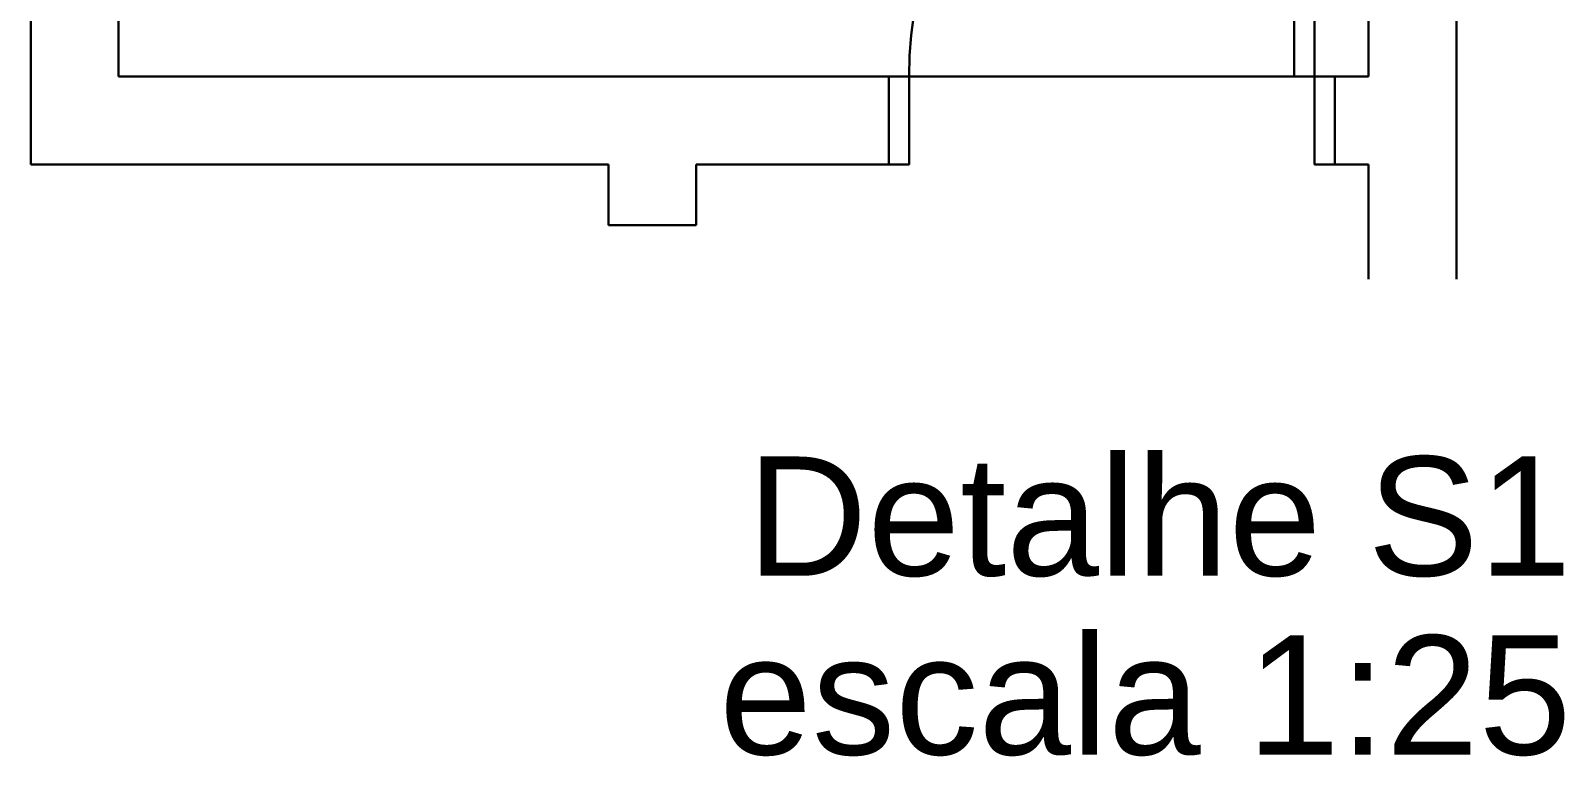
# Model space of a CAD drawing. Header units: inches. Extents: x -27 to 114, y -35 to 60.
# Drawn here: x 8.682 to 10.952, y -32.449 to -31.375 of the extents above; entities that cross this region are included whole.
import ezdxf

# ---------------------------------------------------------------- set-up
doc = ezdxf.new("R2010")
doc.units = ezdxf.units.IN
doc.header["$LTSCALE"] = 10
doc.header["$MEASUREMENT"] = 0
for name, color, linetype, lineweight in [('DI-Títulos', 7, 'Continuous', 30), ('xjanela-porta', 253, 'Continuous', 30), ('xparede', 7, 'Continuous', 30), ('xpiso', 4, 'Continuous', 30)]:
    doc.layers.add(name, color=color, linetype=linetype, lineweight=lineweight)
doc.styles.add('Arial', font='arial.ttf')

msp = doc.modelspace()

# ---------------------------------------------------------------- linework, layer by layer
at = {"layer": 'xjanela-porta'}
msp.add_lwpolyline([(10.5819, -31.4433), (10.5519, -31.4433), (10.5519, -30.8433), (10.5819, -30.8433), (10.5819, -31.4433), (10.5819, -31.4433)], close=True, dxfattribs=at)
for points in [[(9.9519, -31.4433), (9.9819, -31.4433), (9.9819, -31.5733), (9.9519, -31.5733)], [(10.6119, -31.5733), (10.5819, -31.5733), (10.5819, -31.4433), (10.6119, -31.4433)]]:
    msp.add_lwpolyline(points, dxfattribs=at)
msp.add_arc((10.5819, -31.4433), 0.6, 90, 180, dxfattribs=at)
at = {"layer": 'xparede'}
for p, q in [((8.6819, -30.0733), (8.6819, -31.5733)), ((8.8119, -30.0733), (8.8119, -31.4433)), ((10.6619, -30.7833), (10.6619, -31.4433)), ((10.7919, -31.7433), (10.7919, -30.7833)), ((9.9519, -31.4433), (8.8119, -31.4433)), ((9.9519, -31.4433), (9.9519, -31.5733)), ((10.6619, -31.4433), (10.6119, -31.4433)), ((10.6119, -31.4433), (10.6119, -31.5733)), ((8.6819, -31.5733), (9.5369, -31.5733)), ((9.5369, -31.5733), (9.5369, -31.6633)), ((9.6669, -31.6633), (9.6669, -31.5733)), ((9.9519, -31.5733), (9.6669, -31.5733)), ((10.6619, -31.5733), (10.6119, -31.5733)), ((10.6619, -31.7433), (10.6619, -31.5733)), ((9.5369, -31.6633), (9.6669, -31.6633))]:
    msp.add_line(p, q, dxfattribs=at)
at = {"layer": 'xpiso'}
msp.add_line((10.6619, -31.4433), (9.9519, -31.4433), dxfattribs=at)

# ---------------------------------------------------------------- texts
at = {"layer": 'DI-Títulos', "char_height": 0.1765, "attachment_point": 9, "line_spacing_factor": 0.798, "style": 'Arial'}
for s, insert, width in [('Detalhe S1', (10.9619, -32.1846), 1.344274), ('escala 1:25', (10.9619, -32.4493), 1.390628)]:
    msp.add_mtext(s, dxfattribs=dict(at, insert=insert, width=width))

doc.saveas('drawing.dxf')
